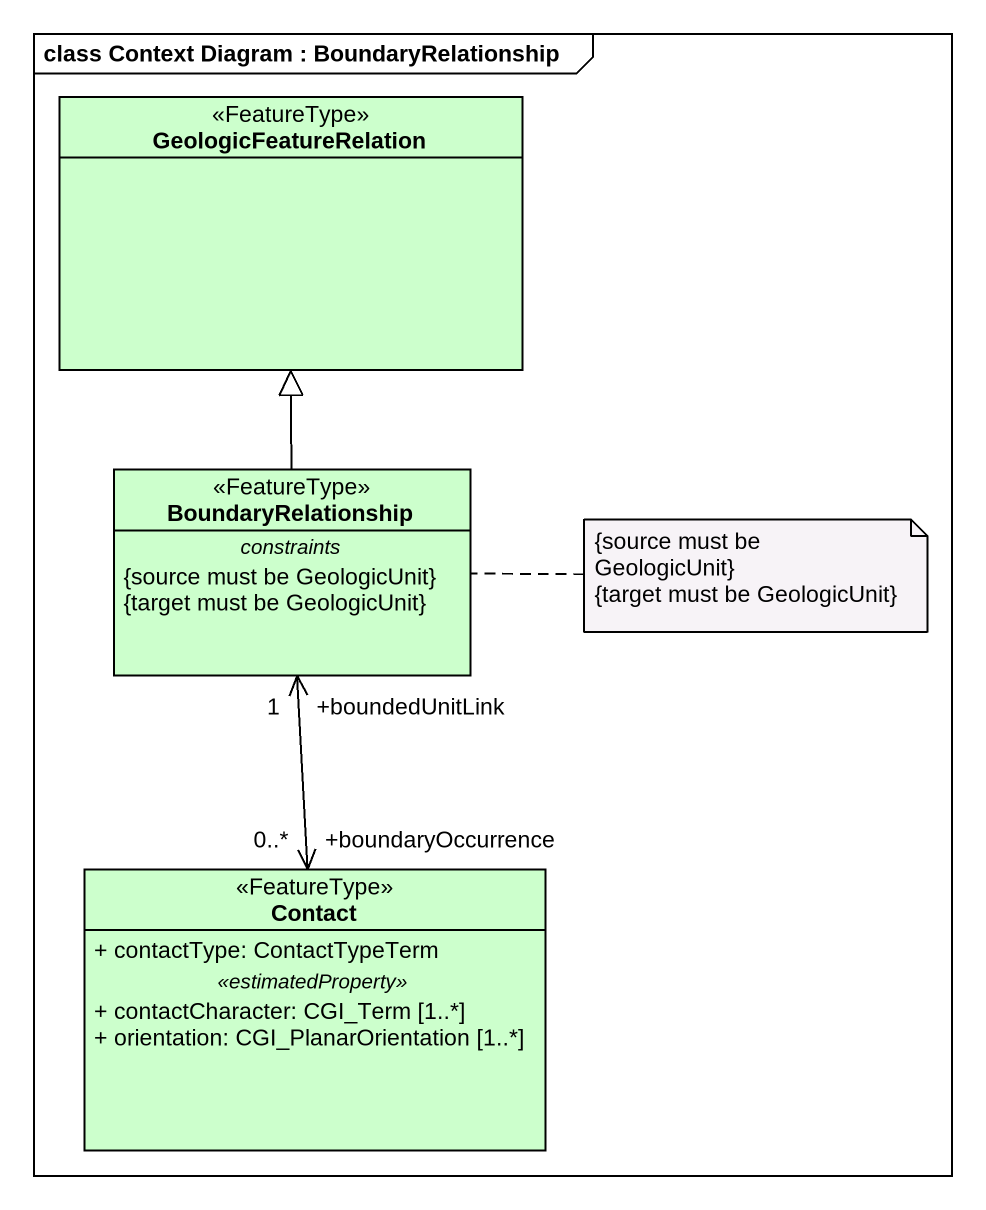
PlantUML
@startuml
mainframe class Context Diagram : BoundaryRelationship
hide circle
hide empty members
skinparam classAttributeIconSize 0
class GeologicFeatureRelation <<FeatureType>> #CCFFCC
class BoundaryRelationship <<FeatureType>> #CCFFCC {
  -- constraints --
  {source must be GeologicUnit}
  {target must be GeologicUnit}
}
class Contact <<FeatureType>> #CCFFCC {
  + contactType: ContactTypeTerm
  .. <<estimatedProperty>> ..
  + contactCharacter: CGI_Term [1..*]
  + orientation: CGI_PlanarOrientation [1..*]
}
BoundaryRelationship -up-|> GeologicFeatureRelation
Contact "+boundaryOccurrence\n0..*" <-up-> "+boundedUnitLink\n1" BoundaryRelationship
note right of BoundaryRelationship
  {source must be GeologicUnit}
  {target must be GeologicUnit}
end note
@enduml
